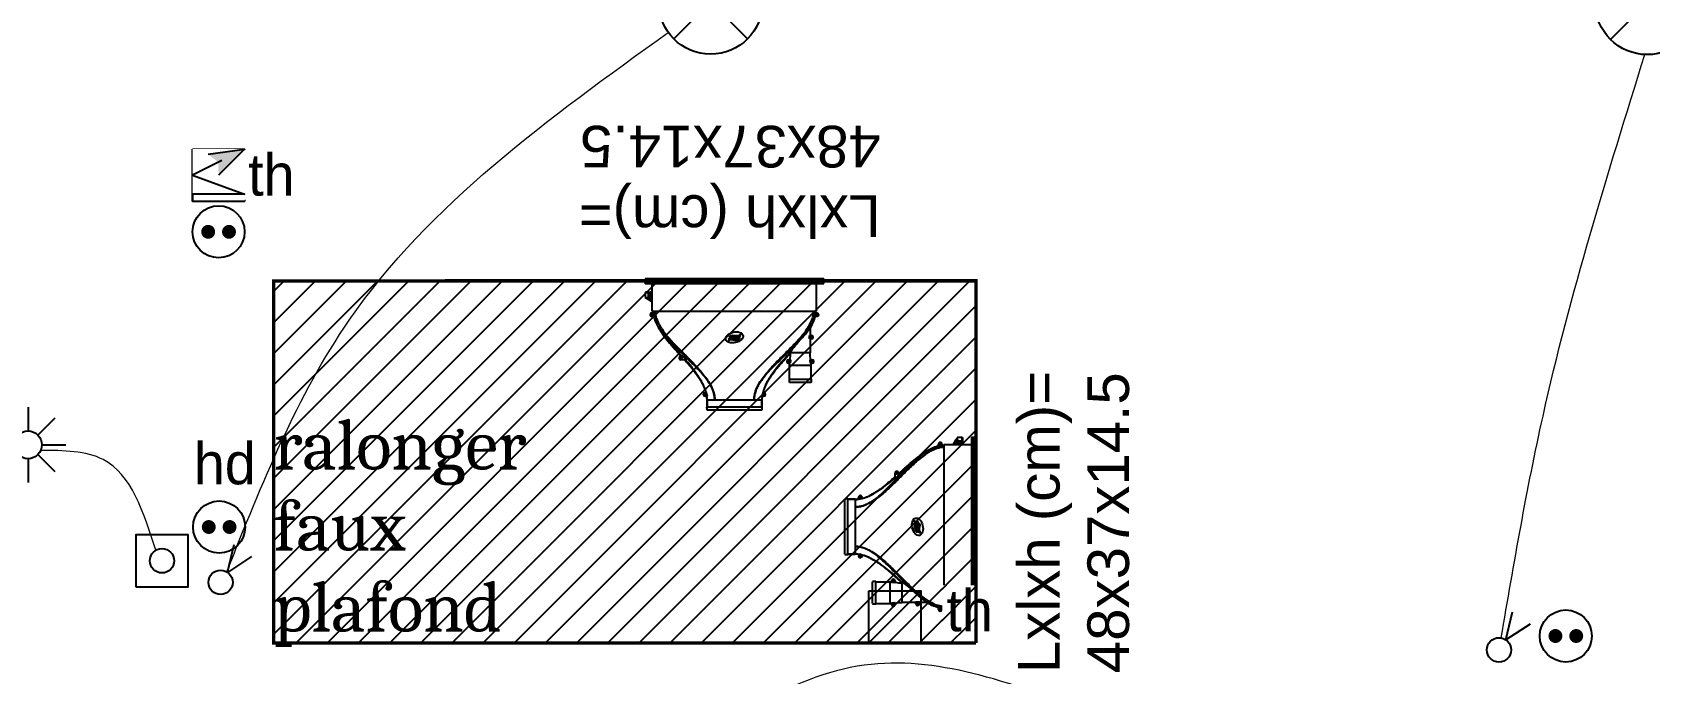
# Model space of a CAD drawing. Header units: millimetres. Extents: x 459337 to 526921, y -375392 to -289779.
# Drawn here: x 490732 to 495393, y -337743 to -335895 of the extents above; entities that cross this region are included whole.
import ezdxf
from ezdxf import colors
from ezdxf.entities.mleader import LeaderData, LeaderLine
from ezdxf.math import Vec2, Vec3

# ---------------------------------------------------------------- set-up
doc = ezdxf.new("R2010")
doc.units = ezdxf.units.MM
doc.set_wipeout_variables(frame=1)
doc.linetypes.add('prlm_ef', pattern=[0.165, 0.1, -0.065])
doc.layers.add('_GAZELEC-RESERVATION', color=1, linetype='Continuous', lineweight=18)
for name, color, linetype in [('gaz-modifications', 30, 'Continuous'), ('prlm-CHAUFF', 30, 'Continuous'), ('prlm-EAU-EF', 161, 'Continuous'), ('prlm-ELEC-CFA', 181, 'Continuous'), ('prlm-ELEC-CFO', 201, 'Continuous')]:
    doc.layers.add(name, color=color, linetype=linetype)
doc.styles.add('prlm-elec-cfa', font='comic.ttf', dxfattribs={"height": 12})
doc.styles.add('prlm-elec-cfo', font='comic.ttf', dxfattribs={"height": 12})
doc.styles.add('prlm-mod', font='cambriaz.ttf', dxfattribs={"height": 18})
doc.styles.get("Standard").update_dxf_attribs({"font": 'arial.ttf'})

# ---------------------------------------------------------------- blocks, each defined once
blk = doc.blocks.new('xi.twintop')
at = {"layer": 'prlm-CHAUFF', "ltscale": 50}
for p, q in [((-8, 35.6), (8, 35.6)), ((-7.9, 36.5), (7.9, 36.5)), ((-7.9, 35.6), (-7.9, 33.5)), ((-7.9, 33.5), (-7.9, 35.6)), ((-5.67, 33.5), (-7.9, 33.5)), ((5.67, 33.5), (-5.67, 33.5)), ((7.9, 33.5), (5.67, 33.5)), ((7.9, 35.6), (7.9, 33.5)), ((7.9, 33.5), (7.9, 35.6)), ((-22.15, 28.5), (-15.85, 28.5)), ((-9.41, 28.48), (-9.41, 28.48)), ((-8.61, 31.95), (-8.61, 32.05)), ((-8.61, 32.05), (-8.51, 32.05)), ((-8.51, 31.95), (-8.61, 31.95)), ((-8.51, 32.16), (-8.41, 32.16)), ((-8.51, 32.05), (-8.51, 32.16)), ((-8.51, 31.84), (-8.51, 31.95)), ((-8.41, 31.84), (-8.51, 31.84)), ((-7.9, 32.5), (-8.46, 32.5)), ((-8.46, 31.5), (-8.16, 31.5)), ((-8.41, 32.16), (-8.41, 32.05)), ((-8.41, 32.05), (-8.3, 32.05)), ((-8.3, 31.95), (-8.41, 31.95)), ((-8.41, 31.95), (-8.41, 31.84)), ((-8.3, 32.05), (-8.3, 31.95)), ((-8.16, 31.5), (-7.95, 32.18)), ((-7.9, 32.5), (-7.95, 32.18)), ((7.95, 32.18), (7.9, 32.5)), ((7.9, 32.5), (8.46, 32.5)), ((8.16, 31.5), (7.95, 32.18)), ((8.46, 31.5), (8.16, 31.5)), ((8.3, 31.95), (8.3, 32.05)), ((8.3, 32.05), (8.41, 32.05)), ((8.41, 31.95), (8.3, 31.95)), ((8.41, 32.16), (8.51, 32.16)), ((8.41, 32.05), (8.41, 32.16)), ((8.41, 31.84), (8.41, 31.95)), ((8.51, 31.84), (8.41, 31.84)), ((8.51, 32.16), (8.51, 32.05)), ((8.51, 32.05), (8.61, 32.05)), ((8.61, 31.95), (8.51, 31.95)), ((8.51, 31.95), (8.51, 31.84)), ((8.61, 32.05), (8.61, 31.95)), ((9.12, 29.02), (9.09, 29.02)), ((9.41, 28.48), (9.38, 28.48)), ((-15.75, 27.6), (-22.25, 27.6)), ((-22.15, 27.6), (-22.15, 23.5)), ((-22.15, 27.6), (-22.15, 23.5)), ((-15.85, 23.5), (-22.15, 23.5)), ((-15.85, 27.6), (-15.85, 23.5)), ((-15.85, 27.6), (-15.85, 23.5)), ((-22.56, 22.55), (-22.45, 22.55)), ((-22.56, 22.45), (-22.56, 22.55)), ((-22.45, 22.45), (-22.56, 22.45)), ((-22.45, 22.66), (-22.35, 22.66)), ((-22.45, 22.55), (-22.45, 22.66)), ((-22.45, 22.34), (-22.45, 22.45)), ((-22.35, 22.34), (-22.45, 22.34)), ((-22.4, 23), (-21.97, 23)), ((-21.85, 22), (-22.4, 22)), ((-22.35, 22.66), (-22.35, 22.55)), ((-22.35, 22.55), (-22.24, 22.55)), ((-22.24, 22.45), (-22.35, 22.45)), ((-22.35, 22.45), (-22.35, 22.34)), ((-22.24, 22.55), (-22.24, 22.45)), ((-21.97, 23), (-21.85, 22.06)), ((-21.85, 22.06), (-21.85, 22)), ((-21.8, 20), (-16.2, 20)), ((-21.8, 16), (-21.8, 20)), ((-21.8, 16), (-21.8, 20)), ((-16.2, 19.84), (-14.13, 22)), ((-14.13, 22), (-16.2, 19.84)), ((-16.2, 19.84), (-16.2, 20)), ((-16.2, 19.84), (-16.2, 20)), ((-16.15, 22.06), (-16.03, 23)), ((-16.15, 22), (-16.15, 22.06)), ((-15.6, 22), (-16.15, 22)), ((-16.03, 23), (-15.6, 23)), ((-15.76, 22.45), (-15.76, 22.55)), ((-15.76, 22.55), (-15.65, 22.55)), ((-15.65, 22.45), (-15.76, 22.45)), ((-15.65, 22.66), (-15.55, 22.66)), ((-15.65, 22.55), (-15.65, 22.66)), ((-15.65, 22.34), (-15.65, 22.45)), ((-15.55, 22.34), (-15.65, 22.34)), ((-15.55, 22.66), (-15.55, 22.55)), ((-15.55, 22.55), (-15.44, 22.55)), ((-15.55, 22.45), (-15.55, 22.34)), ((-15.44, 22.45), (-15.55, 22.45)), ((-15.44, 22.55), (-15.44, 22.45)), ((14.83, 21), (13.83, 22)), ((13.83, 22), (15.44, 22)), ((15.44, 21), (14.83, 21)), ((15.28, 21.45), (15.28, 21.55)), ((15.28, 21.55), (15.39, 21.55)), ((15.39, 21.45), (15.28, 21.45)), ((15.39, 21.66), (15.49, 21.66)), ((15.39, 21.55), (15.39, 21.66)), ((15.39, 21.34), (15.39, 21.45)), ((15.49, 21.34), (15.39, 21.34)), ((15.49, 21.66), (15.49, 21.55)), ((15.49, 21.55), (15.6, 21.55)), ((15.49, 21.45), (15.49, 21.34)), ((15.6, 21.45), (15.49, 21.45)), ((15.6, 21.55), (15.6, 21.45)), ((-22.36, 15.45), (-22.36, 15.55)), ((-22.36, 15.55), (-22.25, 15.55)), ((-22.25, 15.45), (-22.36, 15.45)), ((-22.25, 15.66), (-22.15, 15.66)), ((-22.25, 15.55), (-22.25, 15.66)), ((-22.25, 15.34), (-22.25, 15.45)), ((-22.15, 15.34), (-22.25, 15.34)), ((-22.2, 16), (-21.65, 16)), ((-21.65, 15), (-22.2, 15)), ((-22.15, 15.66), (-22.15, 15.55)), ((-22.15, 15.55), (-22.04, 15.55)), ((-22.15, 15.45), (-22.15, 15.34)), ((-22.04, 15.45), (-22.15, 15.45)), ((-22.04, 15.55), (-22.04, 15.45)), ((-21.8, 12.88), (-21.8, 15)), ((-21.8, 12.88), (-21.8, 15)), ((-21.65, 16), (-21.65, 15)), ((-23.8, 9.5), (-23.19, 9.5)), ((23.19, 9.5), (23.8, 9.5)), ((-23.96, 8.95), (-23.96, 9.05)), ((-23.96, 9.05), (-23.85, 9.05)), ((-23.85, 8.95), (-23.96, 8.95)), ((-23.85, 9.16), (-23.75, 9.16)), ((-23.85, 9.05), (-23.85, 9.16)), ((-23.85, 8.84), (-23.85, 8.95)), ((-23.75, 8.84), (-23.85, 8.84)), ((-23.36, 8.5), (-23.8, 8.5)), ((-23.75, 9.16), (-23.75, 9.05)), ((-23.75, 9.05), (-23.64, 9.05)), ((-23.75, 8.95), (-23.75, 8.84)), ((-23.64, 8.95), (-23.75, 8.95)), ((23.7, 8), (-23.7, 8)), ((-23.7, 8), (-23.7, 0)), ((-23.64, 9.05), (-23.64, 8.95)), ((-23.36, 8.42), (-23.36, 8.5)), ((23.36, 8.42), (23.36, 8.5)), ((23.8, 8.5), (23.36, 8.5)), ((23.64, 8.95), (23.64, 9.05)), ((23.64, 9.05), (23.75, 9.05)), ((23.75, 8.95), (23.64, 8.95)), ((23.7, 8), (23.7, 0)), ((24.18, 4.47), (23.7, 4.81)), ((24.06, 4.42), (23.7, 4.66)), ((23.75, 9.16), (23.85, 9.16)), ((23.75, 9.05), (23.75, 9.16)), ((23.75, 8.84), (23.75, 8.95)), ((23.85, 8.84), (23.75, 8.84)), ((23.85, 9.16), (23.85, 9.05)), ((23.85, 9.05), (23.96, 9.05)), ((23.85, 8.95), (23.85, 8.84)), ((23.96, 8.95), (23.85, 8.95)), ((23.96, 9.05), (23.96, 8.95)), ((24.35, 4.85), (24.33, 4.89)), ((24.35, 4.36), (24.35, 4.85)), ((24.35, 4.85), (24.36, 4.85)), ((24.41, 4.79), (24.43, 4.83)), ((24.41, 4.79), (24.41, 4.32)), ((25.01, 4.43), (24.41, 4.79)), ((24.43, 4.83), (25.04, 4.47)), ((-25.75, 0), (-25.75, -0.73)), ((25.75, 0), (-25.75, 0)), ((23.7, 2.6), (24.06, 2.6)), ((23.7, 2.57), (23.73, 2.6)), ((23.79, 2.6), (23.88, 2.51)), ((23.88, 2.51), (23.97, 2.6)), ((24.04, 2.6), (24.13, 2.51)), ((24.06, 2.6), (24.06, 4.42)), ((24.64, 4.04), (24.06, 4.42)), ((24.64, 2.6), (24.06, 2.6)), ((24.13, 2.51), (24.22, 2.6)), ((24.2, 4.46), (24.18, 4.47)), ((24.18, 2.56), (24.24, 2.51)), ((24.54, 4.24), (24.2, 4.46)), ((24.24, 2.51), (24.3, 2.58)), ((24.28, 2.6), (24.37, 2.51)), ((24.37, 2.51), (24.46, 2.6)), ((24.42, 2.57), (24.48, 2.51)), ((24.48, 2.51), (24.56, 2.58)), ((24.54, 2.6), (24.63, 2.51)), ((24.63, 2.51), (24.72, 2.6)), ((24.64, 4.04), (24.72, 4.01)), ((24.64, 2.6), (24.64, 4.04)), ((24.72, 2.65), (24.64, 2.6)), ((24.64, 2.6), (24.64, 2.6)), ((25.66, 2.6), (24.64, 2.6)), ((24.7, 2.58), (24.77, 2.51)), ((24.72, 4.01), (24.72, 2.65)), ((24.72, 2.65), (25.71, 2.65)), ((24.73, 2.6), (24.82, 2.51)), ((24.77, 2.51), (24.79, 2.53)), ((24.82, 2.51), (24.91, 2.6)), ((24.9, 2.59), (24.98, 2.51)), ((24.98, 2.51), (25.07, 2.6)), ((25.04, 4.47), (25.01, 4.43)), ((25.01, 4.25), (25.01, 4.43)), ((25.02, 4.42), (25.01, 4.43)), ((25.06, 4.46), (25.02, 4.42)), ((25.02, 4.42), (25.02, 4.25)), ((25.28, 4.25), (25.02, 4.42)), ((25.02, 2.54), (25.05, 2.51)), ((25.04, 4.47), (25.06, 4.46)), ((25.05, 2.51), (25.09, 2.55)), ((25.06, 4.46), (25.39, 4.24)), ((25.06, 2.58), (25.13, 2.51)), ((25.13, 2.51), (25.22, 2.6)), ((25.19, 2.57), (25.25, 2.51)), ((25.25, 2.51), (25.34, 2.6)), ((25.27, 2.53), (25.29, 2.51)), ((25.29, 2.51), (25.32, 2.54)), ((25.31, 2.56), (25.36, 2.51)), ((25.36, 2.51), (25.45, 2.6)), ((25.4, 2.55), (25.44, 2.51)), ((25.44, 2.51), (25.53, 2.6)), ((25.48, 2.54), (25.51, 2.51)), ((25.51, 2.51), (25.6, 2.6)), ((25.53, 2.53), (25.55, 2.51)), ((25.55, 2.51), (25.64, 2.6)), ((25.71, 2.65), (25.66, 2.6)), ((25.66, 2.6), (25.66, 2.6)), ((25.71, 2.65), (25.71, 4.01)), ((25.75, 0), (25.75, -0.73)), ((-25.75, -0.81), (-25.75, -0.73)), ((-25.75, -0.73), (25.75, -0.73)), ((-25.75, -1.3), (-25.75, -0.81)), ((25.75, -0.81), (-25.75, -0.81)), ((-25.75, -1.3), (25.75, -1.3)), ((23.75, -0.99), (-23.75, -0.99)), ((-23.75, -1.06), (-23.75, -0.99)), ((-23.55, -0.99), (-23.75, -1.06)), ((-23.75, -1.06), (23.75, -1.06)), ((23.75, -1.11), (-23.75, -1.11)), ((-23.75, -1.16), (-23.75, -1.11)), ((-23.59, -1.11), (-23.75, -1.16)), ((-23.75, -1.16), (23.75, -1.16)), ((23.75, -1.2), (-23.75, -1.2)), ((-23.75, -1.23), (-23.75, -1.2)), ((-23.64, -1.2), (-23.75, -1.23)), ((-23.75, -1.23), (23.75, -1.23)), ((23.75, -1.26), (-23.75, -1.26)), ((-23.75, -1.28), (-23.75, -1.26)), ((-23.68, -1.26), (-23.75, -1.28)), ((-23.75, -1.28), (23.75, -1.28)), ((23.75, -1.29), (-23.75, -1.29)), ((-23.75, -1.3), (-23.75, -1.29)), ((-23.73, -1.29), (-23.75, -1.3)), ((-23.75, -1.3), (23.75, -1.3)), ((23.75, -1.06), (23.55, -0.99)), ((23.75, -1.16), (23.59, -1.11)), ((23.75, -1.23), (23.64, -1.2)), ((23.75, -1.28), (23.68, -1.26)), ((23.75, -1.3), (23.73, -1.29)), ((23.75, -0.99), (23.75, -1.06)), ((23.75, -1.11), (23.75, -1.16)), ((23.75, -1.2), (23.75, -1.23)), ((23.75, -1.26), (23.75, -1.28)), ((23.75, -1.29), (23.75, -1.3)), ((25.75, -0.73), (25.75, -0.81)), ((25.75, -1.3), (25.75, -0.81))]:
    blk.add_line(p, q, dxfattribs=at)
for centre, radius in [((-8.46, 32), 0.3), ((-8.46, 32), 0.25), ((8.46, 32), 0.3), ((8.46, 32), 0.25), ((-22.4, 22.5), 0.3), ((-22.4, 22.5), 0.25), ((-15.6, 22.5), 0.3), ((-15.6, 22.5), 0.25), ((15.44, 21.5), 0.3), ((15.44, 21.5), 0.25), ((-22.2, 15.5), 0.3), ((-22.2, 15.5), 0.25), ((-23.8, 9), 0.3), ((-23.8, 9), 0.25), ((23.8, 9), 0.3), ((23.8, 9), 0.25)]:
    blk.add_circle(centre, radius, dxfattribs=at)
for centre, radius, start, end in [((-6.01, 35.83), 2, 160.5755, 186.7441), ((-6.01, 35.83), 2, 160.5755, 186.7441), ((-15.67, 33.51), 7.77, 352.5456, 359.9423), ((-15.72, 33.51), 7.82, 352.5763, 359.9264), ((-15.07, 33.49), 7.17, 352.0923, 353.5448), ((-15.07, 33.49), 7.17, 353.9053, 0.1157), ((15.11, 33.49), 7.25, 179.9215, 187.8382), ((6.01, 35.83), 2, 353.2559, 19.4245), ((6.01, 35.83), 2, 353.2559, 19.4245), ((15.67, 33.51), 7.77, 180.0577, 187.4544), ((15.72, 33.51), 7.82, 180.0736, 187.4237), ((-20.26, 27.83), 2, 160.5755, 186.7441), ((-20.26, 27.83), 2, 160.5755, 186.7441), ((-17.74, 27.83), 2, 353.2559, 19.4245), ((-17.74, 27.83), 2, 353.2559, 19.4245), ((-43.13, 48.06), 39, 319.3887, 329.86), ((-43.13, 48.06), 39, 319.3887, 329.8601), ((-26.92, 38.17), 20.01, 331.0483, 332.7983), ((-26.92, 38.17), 20.01, 331.0482, 332.7982), ((-19.51, 34.47), 11.74, 332.3321, 345.441), ((-19.16, 34.32), 11.35, 332.1374, 345.6929), ((-8.46, 32), 0.5, 90, 270), ((21.1, 34.98), 13.43, 192.9954, 216.0824), ((19.16, 34.32), 11.35, 194.4106, 207.8626), ((8.46, 32), 0.5, 270, 90), ((26.92, 38.17), 20.01, 207.2018, 208.9518), ((43.13, 48.06), 39, 210.1399, 220.6113), ((43.13, 48.06), 39, 212.5506, 220.6113), ((-22.4, 22.5), 0.5, 90, 270), ((-15.6, 22.5), 0.5, 270, 90), ((-22.51, 30.1), 11.66, 315.9701, 320.4245), ((-22.76, 30.33), 11.99, 316.0326, 320.3619), ((22.51, 30.1), 11.66, 219.5755, 224.0299), ((22.76, 30.33), 11.99, 219.6381, 223.9674), ((15.44, 21.5), 0.5, 270, 90), ((-22.2, 15.5), 0.5, 90, 270), ((-2.48, -0.77), 23.65, 136.4099, 144.7501), ((-44.74, 40.05), 35.1, 315.7111, 319.5265), ((-23.8, 9), 0.5, 90, 270), ((-11.41, 6.64), 12.12, 163.7263, 166.3852), ((23.8, 9), 0.5, 270, 90), ((17.64, -7.23), 13.85, 61.9182, 64.0515), ((17.76, -6.88), 13.43, 62.115, 63.7632), ((18.29, -6.04), 12.5, 61.3177, 61.5903), ((24.75, 5.45), 0.703, 233.033, 242.9325), ((24.72, 5.11), 0.448, 214.6713, 225.4982), ((25.88, 4.92), 0.836, 234.1326, 239.2425), ((18.29, -6.04), 12.5, 53.7494, 55.0637)]:
    blk.add_arc(centre, radius, start, end, dxfattribs=at)
blk.add_ellipse((0, 15.55), major_axis=(2.49, 0.57), ratio=0.600775, dxfattribs=at)
for points, knots in [([(-5.67, 33.5), (-5.67, 33.33), (-5.68, 33.16), (-5.7, 32.82), (-5.72, 32.65), (-5.8, 32.15), (-5.87, 31.82), (-6.05, 31.16), (-6.16, 30.84), (-6.41, 30.21), (-6.55, 29.9), (-7, 29), (-7.34, 28.43), (-8.08, 27.34), (-8.47, 26.81), (-9.69, 25.27), (-10.57, 24.3), (-12.38, 22.39), (-13.32, 21.46), (-15.19, 19.6), (-16.12, 18.67), (-17.95, 16.77), (-18.84, 15.8), (-20.08, 14.27), (-20.47, 13.75), (-21.03, 12.94), (-21.21, 12.66), (-21.55, 12.09), (-21.72, 11.8), (-22.17, 10.91), (-22.43, 10.31), (-22.7, 9.36), (-22.77, 9.03), (-22.86, 8.47), (-22.88, 8.24), (-22.89, 8)], [0, 0, 0, 0, 0.015625, 0.015625, 0.03125, 0.03125, 0.0625, 0.0625, 0.09375, 0.09375, 0.125, 0.125, 0.1875, 0.1875, 0.25, 0.25, 0.375, 0.375, 0.5, 0.5, 0.625, 0.625, 0.75, 0.75, 0.8125, 0.8125, 0.84375, 0.84375, 0.875, 0.875, 0.9375, 0.9375, 0.96875, 0.96875, 0.9907189, 0.9907189, 0.9907189, 0.9907189]), ([(-18.04, 17.26), (-16.85, 18.51), (-15.59, 19.7), (-13.1, 22.1), (-11.85, 23.3), (-10.07, 25.17), (-9.49, 25.81), (-8.39, 27.13), (-7.87, 27.82), (-7.16, 28.91), (-6.93, 29.29), (-6.52, 30.07), (-6.33, 30.48), (-6.02, 31.31), (-5.89, 31.74), (-5.76, 32.39), (-5.73, 32.61), (-5.69, 32.95), (-5.69, 33.06), (-5.67, 33.28), (-5.67, 33.39), (-5.67, 33.5)], [0, 0, 0, 0, 0.25, 0.25, 0.5, 0.5, 0.625, 0.625, 0.75, 0.75, 0.8125, 0.8125, 0.875, 0.875, 0.9375, 0.9375, 0.96875, 0.96875, 0.984375, 0.984375, 1, 1, 1, 1]), ([(5.67, 33.5), (5.67, 33.33), (5.68, 33.16), (5.71, 32.81), (5.73, 32.64), (5.81, 32.14), (5.88, 31.8), (6.08, 31.14), (6.2, 30.82), (6.47, 30.19), (6.62, 29.88), (7.1, 28.98), (7.46, 28.42), (8.23, 27.34), (8.65, 26.82), (9.93, 25.3), (10.84, 24.34), (12.72, 22.46), (13.69, 21.54), (15.61, 19.69), (16.57, 18.77), (18.43, 16.87), (19.34, 15.9), (20.59, 14.36), (20.99, 13.83), (21.55, 13), (21.73, 12.72), (22.07, 12.15), (22.24, 11.85), (22.69, 10.95), (22.94, 10.33), (23.21, 9.37), (23.28, 9.05), (23.36, 8.48), (23.38, 8.24), (23.39, 8)], [0, 0, 0, 0, 0.015625, 0.015625, 0.03125, 0.03125, 0.0625, 0.0625, 0.09375, 0.09375, 0.125, 0.125, 0.1875, 0.1875, 0.25, 0.25, 0.375, 0.375, 0.5, 0.5, 0.625, 0.625, 0.75, 0.75, 0.8125, 0.8125, 0.84375, 0.84375, 0.875, 0.875, 0.9375, 0.9375, 0.96875, 0.96875, 0.9908046, 0.9908046, 0.9908046, 0.9908046]), ([(22.89, 8), (22.88, 8.24), (22.86, 8.47), (22.77, 9.03), (22.7, 9.36), (22.43, 10.31), (22.17, 10.91), (21.72, 11.8), (21.55, 12.09), (21.21, 12.66), (21.03, 12.94), (20.47, 13.75), (20.08, 14.27), (18.84, 15.8), (17.95, 16.77), (16.12, 18.67), (15.18, 19.6), (13.32, 21.46), (12.38, 22.39), (10.57, 24.3), (9.69, 25.27), (8.47, 26.81), (8.08, 27.34), (7.34, 28.43), (7, 29), (6.55, 29.9), (6.41, 30.21), (6.16, 30.84), (6.05, 31.16), (5.87, 31.82), (5.79, 32.15), (5.72, 32.65), (5.7, 32.82), (5.68, 33.16), (5.67, 33.33), (5.67, 33.5)], [0.0092808, 0.0092808, 0.0092808, 0.0092808, 0.03125, 0.03125, 0.0625, 0.0625, 0.125, 0.125, 0.15625, 0.15625, 0.1875, 0.1875, 0.25, 0.25, 0.375, 0.375, 0.5, 0.5, 0.625, 0.625, 0.75, 0.75, 0.8125, 0.8125, 0.875, 0.875, 0.90625, 0.90625, 0.9375, 0.9375, 0.96875, 0.96875, 0.984375, 0.984375, 1, 1, 1, 1]), ([(-8.9, 29.46), (-9.06, 29.12), (-9.43, 28.41), (-10.08, 27.35), (-10.83, 26.27), (-11.65, 25.18), (-12.54, 24.1), (-13.65, 22.81), (-14.86, 21.46), (-15.81, 20.43), (-16.2, 20)], [0.1568082, 0.1568082, 0.1568082, 0.1568082, 0.2305418, 0.3149874, 0.4025619, 0.4929385, 0.5856877, 0.6803551, 0.8317746, 0.9509578, 0.9509578, 0.9509578, 0.9509578]), ([(14.38, 22), (14.06, 22.36), (13.37, 23.14), (12.33, 24.35), (11.38, 25.54), (10.58, 26.62), (9.93, 27.59), (9.37, 28.52), (9.05, 29.15), (8.91, 29.44)], [0.5730592, 0.5730592, 0.5730592, 0.5730592, 0.626259, 0.6884084, 0.7489718, 0.7930827, 0.8358988, 0.8773199, 0.9123747, 0.9123747, 0.9123747, 0.9123747]), ([(-18.04, 17.26), (-17.81, 17.52), (-17.58, 17.79), (-17.17, 18.3), (-16.98, 18.55), (-16.64, 19.03), (-16.49, 19.25), (-16.32, 19.53), (-16.28, 19.62), (-16.22, 19.76), (-16.2, 19.81), (-16.2, 19.84)], [0, 0, 0, 0, 0.25, 0.25, 0.5, 0.5, 0.75, 0.75, 0.875, 0.875, 1, 1, 1, 1]), ([(23.19, 9.5), (23.12, 9.79), (23.04, 10.07), (22.86, 10.64), (22.75, 10.92), (22.41, 11.74), (22.14, 12.27), (21.56, 13.3), (21.24, 13.8), (20.57, 14.77), (20.21, 15.25), (19.11, 16.65), (18.33, 17.54), (16.73, 19.29), (15.91, 20.15), (15.09, 21)], [0, 0, 0, 0, 0.0625, 0.0625, 0.125, 0.125, 0.25, 0.25, 0.375, 0.375, 0.5, 0.5, 0.75, 0.75, 1, 1, 1, 1]), ([(21.4, 13.55), (21.3, 13.71), (20.98, 14.2), (20.41, 15.02), (19.67, 15.99), (18.88, 16.96), (17.95, 18.04), (16.9, 19.22), (15.98, 20.24), (15.44, 20.84), (15.29, 21)], [0.1694223, 0.1694223, 0.1694223, 0.1694223, 0.1906001, 0.2339285, 0.2787061, 0.3247019, 0.3716424, 0.4351709, 0.4991397, 0.523565, 0.523565, 0.523565, 0.523565]), ([(-23.39, 8), (-23.38, 8.28), (-23.35, 8.55), (-23.25, 9.19), (-23.16, 9.55), (-22.84, 10.61), (-22.54, 11.29), (-21.83, 12.6), (-21.42, 13.22), (-20.56, 14.41), (-20.09, 14.98), (-19.62, 15.54)], [0.0331631, 0.0331631, 0.0331631, 0.0331631, 0.125, 0.125, 0.25, 0.25, 0.5, 0.5, 0.75, 0.75, 1, 1, 1, 1]), ([(-1.94, 14.63), (-1.21, 15.35), (-0.84, 15.44), (-0.45, 15.4), (0.16, 15.33), (0.81, 14.93), (1.54, 15.51)], [0, 0, 0, 0, 0.389075, 0.389075, 0.389075, 1, 1, 1, 1]), ([(-1.63, 15.67), (-0.9, 16.39), (-0.53, 16.49), (-0.14, 16.44), (0.47, 16.38), (1.12, 15.98), (1.85, 16.55)], [0, 0, 0, 0, 0.389075, 0.389075, 0.389075, 1, 1, 1, 1]), ([(-23.19, 9.5), (-23.12, 9.8), (-23.04, 10.09), (-22.9, 10.53), (-22.84, 10.67), (-22.74, 10.96), (-22.68, 11.1), (-22.5, 11.53), (-22.37, 11.8), (-22.1, 12.35), (-21.95, 12.61), (-21.8, 12.88)], [0, 0, 0, 0, 0.25, 0.25, 0.375, 0.375, 0.5, 0.5, 0.75, 0.75, 1, 1, 1, 1]), ([(-21.8, 12.88), (-21.96, 12.6), (-22.11, 12.32), (-22.4, 11.74), (-22.54, 11.45), (-22.78, 10.85), (-22.89, 10.55), (-23.01, 10.17), (-23.03, 10.1), (-23.05, 10.03)], [0, 0, 0, 0, 0.25, 0.25, 0.5, 0.5, 0.75, 0.75, 0.8062429, 0.8062429, 0.8062429, 0.8062429]), ([(24.24, 4.96), (24.23, 4.96), (24.23, 4.96), (24.22, 4.97), (24.2, 4.97), (24.19, 4.97), (24.18, 4.98), (24.16, 4.98), (24.15, 4.98), (24.13, 4.99), (24.11, 4.99), (24.09, 4.99), (24.08, 4.99), (24.05, 4.99), (24.02, 4.99), (23.98, 4.99), (23.93, 4.98), (23.89, 4.98), (23.84, 4.97), (23.78, 4.96), (23.74, 4.95), (23.71, 4.95), (23.7, 4.94)], [0.1059402, 0.1059402, 0.1059402, 0.1059402, 0.1359504, 0.1694868, 0.202886, 0.2361704, 0.2693627, 0.3024859, 0.3355633, 0.3686184, 0.401675, 0.434757, 0.4678887, 0.5010941, 0.5629781, 0.6246926, 0.6863942, 0.7482374, 0.8103737, 0.8729511, 0.9361135, 0.9654522, 0.9654522, 0.9654522, 0.9654522]), ([(23.7, 4.91), (23.71, 4.91), (23.72, 4.91), (23.74, 4.92), (23.78, 4.92), (23.81, 4.93), (23.83, 4.93), (23.86, 4.94), (23.89, 4.94), (23.92, 4.95), (23.94, 4.95), (23.97, 4.95), (23.99, 4.96), (24.02, 4.96), (24.04, 4.96), (24.06, 4.96), (24.08, 4.96), (24.11, 4.96), (24.14, 4.96), (24.18, 4.96), (24.21, 4.95), (24.24, 4.95), (24.26, 4.94), (24.28, 4.93), (24.3, 4.92), (24.32, 4.91), (24.33, 4.9), (24.33, 4.89)], [0.053874, 0.053874, 0.053874, 0.053874, 0.0607104, 0.0907643, 0.1206402, 0.1503557, 0.1799287, 0.2093776, 0.238721, 0.2679778, 0.2971672, 0.3263086, 0.3554219, 0.3845269, 0.4136437, 0.4427926, 0.4719939, 0.5012681, 0.5562327, 0.6110034, 0.6657154, 0.7205017, 0.7754929, 0.8308166, 0.8865967, 0.9429527, 1, 1, 1, 1]), ([(24.35, 4.85), (24.35, 4.86), (24.35, 4.86), (24.34, 4.87), (24.33, 4.88), (24.32, 4.88), (24.31, 4.89), (24.3, 4.89), (24.29, 4.9), (24.28, 4.9), (24.26, 4.91), (24.25, 4.91), (24.23, 4.91), (24.22, 4.92), (24.2, 4.92), (24.18, 4.92), (24.17, 4.92), (24.15, 4.92), (24.12, 4.92), (24.09, 4.92), (24.05, 4.92), (24, 4.92), (23.95, 4.91), (23.9, 4.9), (23.85, 4.89), (23.79, 4.88), (23.74, 4.87), (23.71, 4.86), (23.7, 4.86)], [0, 0, 0, 0, 0.0300773, 0.0600539, 0.0899314, 0.1197114, 0.1493956, 0.1789856, 0.2084831, 0.2378898, 0.2672073, 0.2964374, 0.3255817, 0.3546421, 0.3836203, 0.4125181, 0.4413372, 0.4700795, 0.4987468, 0.5532579, 0.6080368, 0.6630958, 0.7184471, 0.7741027, 0.8300742, 0.8863734, 0.9430116, 0.9677174, 0.9677174, 0.9677174, 0.9677174]), ([(24.65, 4.2), (24.65, 4.2), (24.64, 4.2), (24.64, 4.2), (24.63, 4.2), (24.63, 4.2), (24.62, 4.2), (24.61, 4.21), (24.6, 4.21), (24.59, 4.21), (24.58, 4.22), (24.55, 4.23), (24.54, 4.24), (24.54, 4.24)], [0, 0, 0, 0, 0.061789, 0.122374, 0.182441, 0.242697, 0.303842, 0.366548, 0.43144, 0.49908, 0.668346, 0.832646, 1, 1, 1, 1]), ([(25.45, 4.21), (25.44, 4.21), (25.44, 4.22), (25.43, 4.22), (25.41, 4.23), (25.4, 4.23), (25.39, 4.24), (25.37, 4.24), (25.36, 4.25), (25.34, 4.25), (25.32, 4.25), (25.3, 4.26), (25.29, 4.26), (25.27, 4.26), (25.24, 4.26), (25.22, 4.26), (25.2, 4.26), (25.17, 4.26), (25.13, 4.26), (25.08, 4.26), (25.03, 4.26), (24.97, 4.25), (24.91, 4.24), (24.85, 4.24), (24.79, 4.23), (24.72, 4.21), (24.67, 4.21), (24.65, 4.2)], [0.0304712, 0.0304712, 0.0304712, 0.0304712, 0.0599457, 0.0897682, 0.1195016, 0.1491541, 0.1787343, 0.2082505, 0.2377114, 0.2671256, 0.2965018, 0.3258487, 0.355175, 0.3844897, 0.4138015, 0.4431194, 0.4724522, 0.5018089, 0.5568669, 0.611863, 0.6668562, 0.7219052, 0.7770682, 0.8324028, 0.8879658, 0.9438132, 1, 1, 1, 1]), ([(25.71, 4.01), (25.69, 4.04), (25.65, 4.06), (25.55, 4.09), (25.48, 4.1), (25.35, 4.1), (25.31, 4.1), (25.21, 4.09), (25.16, 4.09), (24.98, 4.06), (24.86, 4.04), (24.72, 4.01)], [0, 0, 0, 0, 0.25, 0.25, 0.5, 0.5, 0.625, 0.625, 0.75, 0.75, 1, 1, 1, 1])]:
    blk.add_open_spline(points, degree=3, knots=knots, dxfattribs=at)
for points in [[(-22.15, 23.5), (-22.15, 23.33), (-22.14, 23.17), (-22.13, 23)], [(-22.15, 23.5), (-22.15, 23.33), (-22.14, 23.17), (-22.13, 23)], [(-15.85, 23.5), (-15.85, 23.33), (-15.86, 23.17), (-15.87, 23)], [(-15.85, 23.5), (-15.85, 23.33), (-15.86, 23.17), (-15.87, 23)], [(-22.01, 22), (-21.91, 21.33), (-21.8, 20.67), (-21.8, 20)], [(-22.01, 22), (-21.91, 21.33), (-21.8, 20.67), (-21.8, 20)], [(-15.99, 22), (-16.09, 21.33), (-16.2, 20.67), (-16.2, 20)], [(-15.99, 22), (-16.09, 21.33), (-16.2, 20.67), (-16.2, 20)], [(-0.55, 15.04), (-0.94, 15.09), (-1.32, 14.99), (-1.94, 14.63)], [(-1.78, 15.16), (-1.06, 15.88), (-0.68, 15.97), (-0.29, 15.93)], [(-0.39, 15.58), (-0.78, 15.62), (-1.16, 15.52), (-1.78, 15.16)], [(-0.23, 16.09), (-0.63, 16.13), (-1.01, 16.03), (-1.63, 15.67)], [(1.54, 15.51), (0.72, 14.57), (0.07, 14.98), (-0.55, 15.04)], [(1.7, 16.04), (0.88, 15.1), (0.23, 15.51), (-0.39, 15.58)], [(-0.29, 15.93), (0.32, 15.87), (0.96, 15.47), (1.7, 16.04)], [(1.85, 16.55), (1.03, 15.62), (0.38, 16.02), (-0.23, 16.09)], [(-23.19, 9.5), (-23.26, 9.17), (-23.32, 8.84), (-23.36, 8.5)], [(23.36, 8.5), (23.32, 8.84), (23.26, 9.17), (23.19, 9.5)]]:
    blk.add_open_spline(points, degree=3, dxfattribs=at)
at = {"layer": 'prlm-CHAUFF', "ltscale": 50, "insert": (-42.19, -13.41), "char_height": 12, "width": 139.7925, "attachment_point": 1}
blk.add_mtext('Lxlxh (cm)= 48x37x14.5', dxfattribs=at)
blk = doc.blocks.new('xi.th-ch')
at = {"layer": 'prlm-CHAUFF', "color": 0, "linetype": 'ByBlock', "lineweight": -2, "flags": 128}
blk.add_lwpolyline([(-7.5, 7.5), (7.5, 7.5), (7.5, -7.5), (-7.5, -7.5)], close=True, dxfattribs=at)
at = {"layer": 'prlm-CHAUFF', "color": 0}
blk.add_lwpolyline([(-7.5, -7.5), (7.5, 7.5)], dxfattribs=at)
blk = doc.blocks.new('xi.TH')
at = {"color": 0, "lineweight": 5}
blk.add_wipeout([(-7.5, -7.5), (7.5, -7.5), (7.5, 7.5), (-7.5, 7.5)], dxfattribs=at).dxf.layer = 'prlm-ELEC-CFA'
at = {"layer": 'prlm-ELEC-CFA', "lineweight": 5}
blk.add_hatch(color=0, dxfattribs=at).paths.add_polyline_path([(-3, 6), (-0.1, 3.7), (0, 0), (7.5, 7.5)])
at = {"layer": 'prlm-ELEC-CFA', "color": 0}
for points in [[(-3, 6), (7.5, 7.5), (0, 0)], [(0.95, 4.23), (-7.5, 0), (7.5, -5.5), (-7.5, -5.5), (-7.5, -7.5), (7.5, -7.5)]]:
    blk.add_lwpolyline(points, dxfattribs=at)
blk = doc.blocks.new('xi.PC')
at = {"color": 0, "lineweight": 5}
blk.add_wipeout([(-7.5, -7.5), (7.5, -7.5), (7.5, 7.5), (-7.5, 7.5)], dxfattribs=at).dxf.layer = 'prlm-ELEC-CFO'
at = {"layer": 'prlm-ELEC-CFO', "color": 0, "linetype": 'ByBlock', "lineweight": 5, "const_width": 2}
for points in [[(-4, 0, 1), (-2, 0, 1)], [(2, 0, 1), (4, 0, 1)]]:
    blk.add_lwpolyline(points, format="xyb", close=True, dxfattribs=at)
at = {"layer": 'prlm-ELEC-CFO', "color": 0, "linetype": 'ByBlock', "lineweight": -2}
blk.add_circle((0, 0), 7.5, dxfattribs=at)
blk = doc.blocks.new('xi.PCHD')
at = {"color": 0, "lineweight": 5}
blk.add_wipeout([(-7.5, -7.5), (7.5, -7.5), (7.5, 7.5), (-7.5, 7.5)], dxfattribs=at).dxf.layer = 'prlm-ELEC-CFO'
at = {"layer": 'prlm-ELEC-CFO', "color": 0, "linetype": 'ByBlock', "lineweight": 5, "const_width": 2}
for points in [[(-4, 0, 1), (-2, 0, 1)], [(2, 0, 1), (4, 0, 1)]]:
    blk.add_lwpolyline(points, format="xyb", close=True, dxfattribs=at)
at = {"layer": 'prlm-ELEC-CFO', "color": 0, "linetype": 'ByBlock', "lineweight": -2}
blk.add_circle((0, 0), 7.5, dxfattribs=at)
blk = doc.blocks.new('xi.VV')
at = {"layer": 'prlm-ELEC-CFO', "color": 0}
blk.add_lwpolyline([(6.95, 3.42), (0.01, -1.13), (1.91, 6.95)], dxfattribs=at)
blk.add_circle((-2, -4), 3.5, dxfattribs=at)
blk = doc.blocks.new('xi.PTCE')
at = {"layer": 'prlm-ELEC-CFO', "color": 0}
for points in [[(-10.61, 10.61), (10.61, -10.61)], [(10.61, 10.61), (-10.61, -10.61)]]:
    blk.add_lwpolyline(points, dxfattribs=at)
at = {"layer": 'prlm-ELEC-CFO', "color": 0, "linetype": 'ByBlock'}
blk.add_circle((0, 0), 15, dxfattribs=at)
blk = doc.blocks.new('xi.BP')
at = {"layer": 'prlm-ELEC-CFO', "color": 0, "flags": 128}
blk.add_lwpolyline([(-7.5, -7.5), (7.5, -7.5), (7.5, 7.5), (-7.5, 7.5)], close=True, dxfattribs=at)
at = {"layer": 'prlm-ELEC-CFO', "color": 0}
blk.add_circle((0, 0), 3.5, dxfattribs=at)
blk = doc.blocks.new('xi.SPOT')
at = {"color": 0, "lineweight": 5}
blk.add_wipeout([(-4, 0), (-2.83, -2.83), (0, -4), (2.83, -2.83), (4, 0), (2.83, 2.83), (0, 4), (-2.83, 2.83)], dxfattribs=at).dxf.layer = 'prlm-ELEC-CFO'
at = {"layer": 'prlm-ELEC-CFO', "color": 0, "linetype": 'ByBlock', "lineweight": -2, "flags": 128}
for points in [[(0, 10.88), (0, 4)], [(-7.69, 7.69), (-2.83, 2.83)], [(7.69, 7.69), (2.83, 2.83)], [(-10.88, 0), (-4, 0)], [(4, 0), (10.88, 0)], [(-2.83, -2.83), (-7.69, -7.69)], [(0, -4), (0, -10.88)], [(2.83, -2.83), (7.69, -7.69)]]:
    blk.add_lwpolyline(points, dxfattribs=at)
at = {"layer": 'prlm-ELEC-CFO', "color": 0, "linetype": 'ByBlock', "lineweight": -2}
blk.add_circle((0, 0), 4, dxfattribs=at)

msp = doc.modelspace()

# ---------------------------------------------------------------- linework, layer by layer
at = {"layer": 'prlm-EAU-EF', "linetype": 'prlm_ef'}
msp.add_spline([(487378.296, -340400.341), (487768.587, -340379.134), (488259.604, -340306.867), (490065.593, -339166.255), (490991.391, -338530.228), (493466.945, -337926.451), (495450.054, -337816.971), (497341.776, -337735.289)], degree=3, dxfattribs=at)
at = {"layer": 'prlm-ELEC-CFO', "lineweight": 13}
for points in [[(491088.317, -337387.363), (490936.437, -337125.974), (490756.567, -337099.45)], [(493784.216, -337855.309), (493149.545, -337715.925), (492530.106, -338014.949)]]:
    msp.add_spline(points, degree=3, dxfattribs=at)

# ---------------------------------------------------------------- block references
at = {"layer": 'prlm-CHAUFF', "ltscale": 50, "xscale": 10, "yscale": 10, "zscale": 10}
for p, rotation in [((492755.423, -336618.638), 179.9999933324962), ((493438.44, -337319.473), 89.99999333249622)]:
    msp.add_blockref('xi.twintop', p, dxfattribs=dict(at, rotation=rotation))
at = {"layer": 'prlm-CHAUFF', "xscale": 10, "yscale": 10, "zscale": 10}
for p in [(491268.925, -336306.422), (493218.077, -337579.423)]:
    msp.add_blockref('xi.th-ch', p, dxfattribs=at)
at = {"layer": 'prlm-ELEC-CFO', "xscale": 10, "yscale": 10, "zscale": 10}
for name, p in [('xi.PTCE', (492686.867, -335808.403)), ('xi.PTCE', (495385.841, -335809.543)), ('xi.PCHD', (491270.561, -337320.335)), ('xi.PC', (495151.36, -337634.284))]:
    msp.add_blockref(name, p, dxfattribs=at)

# ---------------------------------------------------------------- texts
at = {"layer": 'gaz-modifications', "color": 244, "true_color": 0x991b1e, "insert": (491427.465, -337014.702), "char_height": 140, "width": 13.26298, "attachment_point": 1, "style": 'prlm-mod'}
msp.add_mtext('ralonger faux plafond', dxfattribs=at)
at = {"layer": 'prlm-ELEC-CFO', "lineweight": 20, "insert": (491286.795, -337138.121), "char_height": 120, "attachment_point": 5, "line_spacing_factor": 0.8, "style": 'prlm-elec-cfo', "bg_fill": 3, "box_fill_scale": 1.1, "bg_fill_color": 256, "bg_fill_transparency": 0}
msp.add_mtext('hd', dxfattribs=at)

# ---------------------------------------------------------------- next in the draw order: linework, layer by layer
at = {"layer": 'prlm-ELEC-CFO', "lineweight": 13}
msp.add_spline([(494965.117, -337639.889), (495085.584, -337000.717), (495379.014, -335959.388)], degree=3, dxfattribs=at)

# ---------------------------------------------------------------- next in the draw order: block references
at = {"layer": 'prlm-ELEC-CFO', "xscale": 10, "yscale": 10, "zscale": 10}
for name, p in [('xi.SPOT', (490719.856, -337083.566)), ('xi.BP', (491105.901, -337417.625)), ('xi.VV', (491294.636, -337439.767)), ('xi.VV', (494978.635, -337634.284))]:
    msp.add_blockref(name, p, dxfattribs=at)

# ---------------------------------------------------------------- next in the draw order: texts
at = {"layer": 'prlm-CHAUFF', "lineweight": 20, "char_height": 120, "attachment_point": 5, "line_spacing_factor": 0.8, "style": 'prlm-elec-cfa', "bg_fill": 3, "box_fill_scale": 1.1, "bg_fill_color": 256, "bg_fill_transparency": 0}
for insert in [(491421.011, -336306.425), (493433.322, -337561.342)]:
    msp.add_mtext('th', dxfattribs=dict(at, insert=insert))

# ---------------------------------------------------------------- next in the draw order: hatches: boundary and pattern name
h = msp.add_hatch()
h.set_pattern_fill('ANSI31', color=256, scale=20)
edge = h.paths.add_edge_path()
edge.add_line((493451.438, -337654.269), (493451.438, -336611.276))
edge.add_line((493451.438, -336611.276), (491427.44, -336611.403))
edge.add_line((491427.44, -336611.403), (491427.505, -337654.396))
edge.add_line((491427.505, -337654.396), (493451.438, -337654.396))

# ---------------------------------------------------------------- next in the draw order: linework, layer by layer
at = {"const_width": 10}
msp.add_lwpolyline([(493451.438, -337654.269), (493451.438, -336611.276), (491427.44, -336611.403), (491427.505, -337654.396), (493451.438, -337654.396)], dxfattribs=at)

# ---------------------------------------------------------------- next in the draw order: texts
at = {"layer": 'prlm-ELEC-CFA', "lineweight": 20, "insert": (491421.011, -336306.425), "char_height": 120, "attachment_point": 5, "line_spacing_factor": 0.8, "style": 'prlm-elec-cfa', "bg_fill": 3, "box_fill_scale": 1.1, "bg_fill_color": 256, "bg_fill_transparency": 0}
msp.add_mtext('th', dxfattribs=at)

# ---------------------------------------------------------------- next in the draw order: leaders
at = {"layer": '_GAZELEC-RESERVATION', "color": 6}
ml = msp.add_multileader_mtext('Standard', dxfattribs=at)
ml.set_content('résa n°58\\P150x150 en dalle haute', color=6)
ml.set_leader_properties()
ml.build(insert=Vec2(0, 0))
ml.multileader.update_dxf_attribs({"has_text_frame": 1, "arrow_head_size": 80, "scale": 20})
ctx = ml.context
ctx.base_point, ctx.scale, ctx.char_height, ctx.arrow_head_size, ctx.landing_gap_size, ctx.plane_origin = Vec3(468103.756, -337500.67), 20, 80, 80, 40, Vec3(462384.278, -336722.085)
notes = []
notes.append((ctx, [(0, (1, 1, 0), (469418.867, -337500.67), (-1, 0), 89.845, [(0, [(469480.278, -337854.172)], 0, [])])]))
ctx.mtext.insert, ctx.mtext.width, ctx.mtext.flow_direction = Vec3(468143.756, -337459.988), 1568.85041, 5
for ctx, leaders in notes:
    for number, flags, end, landing, length, lines in leaders:
        leader = LeaderData()
        leader.index, (leader.has_last_leader_line, leader.has_dogleg_vector, leader.attachment_direction) = number, flags
        leader.last_leader_point, leader.dogleg_vector, leader.dogleg_length = Vec3(end), Vec3(landing), length
        for number, points, colour, breaks in lines:
            line = LeaderLine()
            line.index, line.vertices, line.color, line.breaks = number, Vec3.list(points), colors.encode_raw_color(colour), breaks
            leader.lines.append(line)
        ctx.leaders.append(leader)

# ---------------------------------------------------------------- next in the draw order: block references
at = {"layer": 'prlm-ELEC-CFA', "xscale": 10, "yscale": 10, "zscale": 10}
msp.add_blockref('xi.TH', (491268.925, -336306.422), dxfattribs=at)

# ---------------------------------------------------------------- next in the draw order: block references
at = {"layer": 'prlm-ELEC-CFO', "xscale": 10, "yscale": 10, "zscale": 10}
msp.add_blockref('xi.PC', (491268.923, -336469.998), dxfattribs=at)

# ---------------------------------------------------------------- next in the draw order: leaders
at = {"layer": '_GAZELEC-RESERVATION', "color": 6}
ml = msp.add_multileader_mtext('Standard', dxfattribs=at)
ml.set_content('résa n°57\\P200x200 en dalle haute', color=6)
ml.set_leader_properties()
ml.build(insert=Vec2(0, 0))
ml.multileader.update_dxf_attribs({"has_text_frame": 1, "arrow_head_size": 80, "scale": 20})
ctx = ml.context
ctx.base_point, ctx.scale, ctx.char_height, ctx.arrow_head_size, ctx.landing_gap_size, ctx.plane_origin = Vec3(468094.861, -335997.912), 20, 80, 80, 40, Vec3(462384.278, -335219.327)
notes = []
notes.append((ctx, [(0, (1, 1, 0), (469418.867, -335997.912), (-1, 0), 89.845, [(0, [(469480.278, -336351.413)], 0, [])])]))
ctx.mtext.insert, ctx.mtext.width, ctx.mtext.flow_direction = Vec3(468134.861, -335957.23), 1568.85041, 5
for ctx, leaders in notes:
    for number, flags, end, landing, length, lines in leaders:
        leader = LeaderData()
        leader.index, (leader.has_last_leader_line, leader.has_dogleg_vector, leader.attachment_direction) = number, flags
        leader.last_leader_point, leader.dogleg_vector, leader.dogleg_length = Vec3(end), Vec3(landing), length
        for number, points, colour, breaks in lines:
            line = LeaderLine()
            line.index, line.vertices, line.color, line.breaks = number, Vec3.list(points), colors.encode_raw_color(colour), breaks
            leader.lines.append(line)
        ctx.leaders.append(leader)

# ---------------------------------------------------------------- next in the draw order: linework, layer by layer
at = {"layer": 'prlm-ELEC-CFO', "lineweight": 13}
msp.add_spline([(491292.368, -337449.591), (491645.369, -336724.579), (492564.763, -335895.527)], degree=3, dxfattribs=at)

doc.saveas('drawing.dxf')
